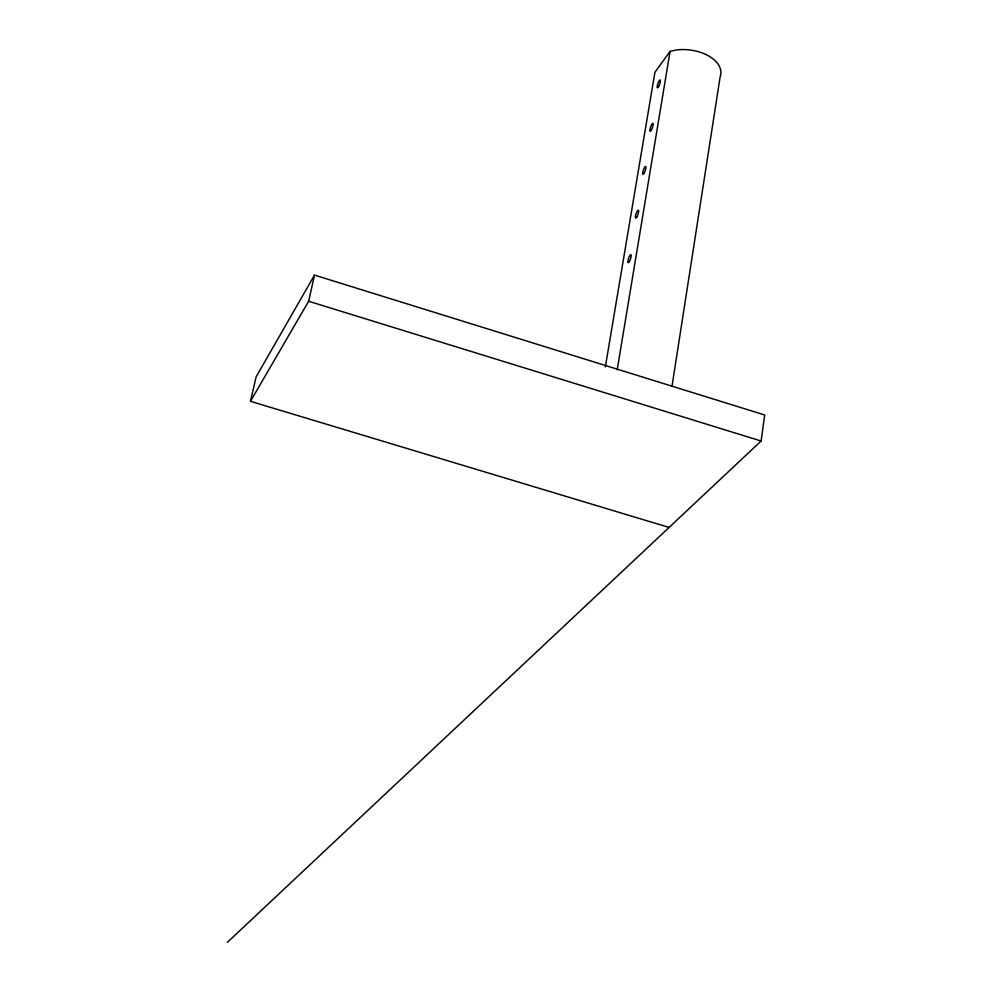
<?xml version="1.0" encoding="UTF-8"?>
<svg xmlns="http://www.w3.org/2000/svg" width="992" height="992" viewBox="0 0 992 992"><rect width="100%" height="100%" fill="white"/><g stroke="black" fill="none" stroke-linecap="round" stroke-linejoin="round"><path stroke-width="1.49" d="M227.317 942.4L761.1 441.018L764.683 414.978L314.514 275.106L256.134 376.824L250.468 401.314L669.092 527.446M672.043 386.024L720.155 76.781A33.778 20.1 6.9 0 0 709.739 56.606A33.778 20.1 6.9 0 0 676.532 49.947L670.071 51.373L654.931 72.23L605.331 366.941M617.185 369.83L670.071 51.373M250.468 401.314L308.636 301.246L314.514 275.106M308.636 301.246L761.1 441.018M629.374 261.578A4.228 1.029 -71.5 0 0 631.061 254.795A4.228 1.029 -71.5 0 0 628.196 259.594A4.228 1.029 -71.5 0 0 629.374 261.578M636.827 217.012A4.204 1.017 -71.3 0 0 638.488 210.304A4.204 1.017 -71.3 0 0 635.636 215.165A4.204 1.017 -71.3 0 0 636.827 217.012M644.155 173.178A4.191 0.992 -71.1 0 0 645.804 166.544A4.191 0.992 -71.1 0 0 642.952 171.455A4.191 0.992 -71.1 0 0 644.155 173.178M651.36 130.064A4.166 0.967 -70.9 0 0 652.996 123.504A4.166 0.967 -70.9 0 0 650.157 128.464A4.166 0.967 -70.9 0 0 651.36 130.064M658.638 86.54A4.142 0.955 -70.7 0 0 660.25 80.054A4.142 0.955 -70.7 0 0 657.423 85.052A4.142 0.955 -70.7 0 0 658.638 86.54"/></g></svg>
